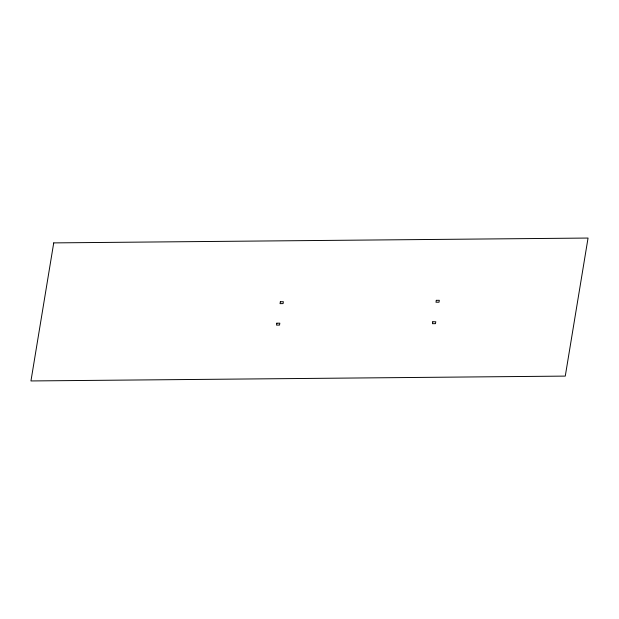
<?xml version="1.0" encoding="UTF-8"?>
<svg xmlns="http://www.w3.org/2000/svg" width="619" height="619" viewBox="0 0 619 619"><rect width="100%" height="100%" fill="white"/><g stroke="black" fill="none" stroke-linecap="round" stroke-linejoin="round"><path stroke-width="0.93" d="M53.729 242.896L30.95 380.948L565.271 376.104L588.05 238.052L53.729 242.896M276.817 323.203L276.507 325.099L279.525 325.076L279.834 323.172L276.817 323.203M280.361 301.739L280.043 303.643L283.061 303.612L283.378 301.716L280.361 301.739M432.766 321.787L432.449 323.691L435.466 323.66L435.784 321.756L432.766 321.787M436.302 300.331L435.993 302.227L439.01 302.204L439.32 300.3L436.302 300.331"/></g></svg>
